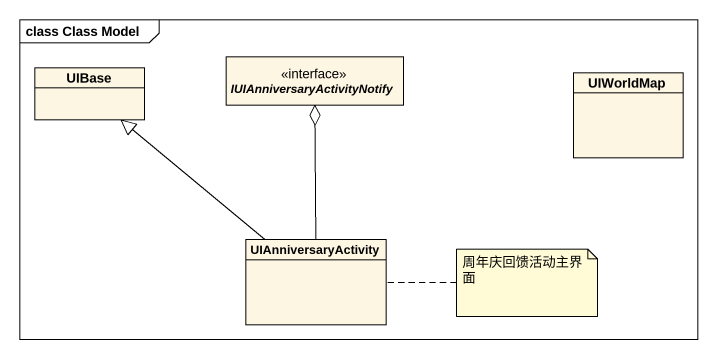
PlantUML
@startuml
mainframe class Class Model
hide circle
hide empty members
class UIBase
interface IUIAnniversaryActivityNotify
class UIWorldMap
class UIAnniversaryActivity
UIAnniversaryActivity -up-|> UIBase
UIAnniversaryActivity -up-o IUIAnniversaryActivityNotify
note right of UIAnniversaryActivity : 周年庆回馈活动主界面
@enduml
